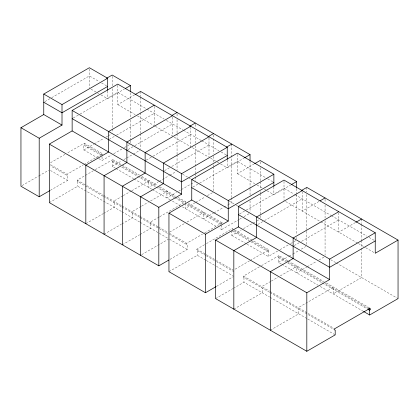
<?xml version="1.0" encoding="UTF-8"?>
<svg xmlns="http://www.w3.org/2000/svg" width="419" height="419" viewBox="0 0 419 419"><rect width="100%" height="100%" fill="white"/><g stroke="black" fill="none" stroke-linecap="round" stroke-linejoin="round"><path stroke-width="0.31" stroke-dasharray="2.1 1.57" d="M98.177 158.251L83.8 149.95L83.8 145.267L84.308 144.393L84.308 143.219L66.846 153.302M115.555 168.281L112.182 166.338L112.182 161.655L112.69 160.776L112.69 159.608L121.672 164.793M277.755 251.007L268.296 256.47L268.296 251.788L268.804 250.908L268.804 249.74L252.521 240.338M281.196 263.918L278.431 262.32L278.431 257.638L278.939 256.758L278.939 255.59L287.785 260.697M44.885 101.602L51.081 98.025M51.642 97.7L89.378 75.912L99.329 81.658M73.267 117.985L79.463 114.413M80.029 114.088L117.76 92.3L146.393 108.83M100.989 94.909L107.62 98.737L124.312 89.106M117.76 85.366L117.76 104.593L134.447 94.956M50.516 162.729L66.286 153.626M22.066 185.596L38.202 176.273M38.758 175.954L48.777 170.172M83.8 149.95L93.819 144.167M94.375 143.843L103.833 138.385M106.059 137.097L107.73 136.133M108.291 135.814L111.072 134.206M109.197 139.38L115.958 135.478M116.519 135.154L154.255 113.371M50.484 164.662L67.071 174.241L83.407 164.808M83.968 164.484L102.555 153.752L102.555 154.925L84.308 144.393M50.327 190.346L67.579 180.385L67.579 175.702L50.437 165.804M98.727 158.571L102.047 160.487L111.506 155.025M113.732 153.736L123.752 147.954M124.307 147.635L127.093 146.027M127.648 145.702L129.874 144.419M128.01 149.593L134.206 146.016M134.766 145.692L172.497 123.904M103.037 196.171L77.211 181.259L77.211 180.091L94.668 170.009M95.233 169.685L112.69 159.608M49.332 202.623L77.719 186.235L102.985 200.821M112.182 166.338L121.646 160.875M123.872 159.592L126.098 158.303M126.653 157.984L132.776 154.449M133.331 154.129L140.009 150.269M146.257 160.126L152.453 156.549M153.014 156.224L190.745 134.441M164.505 170.659L169.569 167.736M171.821 166.432L208.992 144.974M122.715 195.956L113.706 201.162L113.706 202.33M123.28 195.631L131.163 191.08M131.728 190.755L149.185 180.678L149.185 181.846L148.677 182.726L148.677 187.408L158.696 181.621M85.827 223.694L103.079 213.732M103.634 213.412L114.209 207.305L114.209 202.623M159.251 181.301L169.271 175.519M169.826 175.194L175.949 171.664M140.962 206.494L131.954 211.695L131.954 212.868M141.528 206.169L148.284 202.267M150.536 200.963L167.432 191.211L167.432 192.384L166.924 193.259L166.924 197.941L176.383 192.478M104.074 234.226L121.327 224.265M121.882 223.945L132.456 217.838L132.456 213.156M178.609 191.195L180.84 189.907M181.396 189.587L194.196 182.197M192.887 187.047L199.083 183.47M199.643 183.145L237.379 161.362L267.133 178.541M220.604 163.97L227.239 167.799L243.931 158.162M159.21 217.026L150.196 222.232L150.196 223.4M159.77 216.702L185.68 201.743L185.68 202.916M237.379 154.428L237.379 173.655L254.066 164.018M122.322 244.764L139.574 234.802M140.129 234.483L150.704 228.376L150.704 223.694M195.191 202.691L185.172 208.479L185.172 203.796L221.667 224.862L221.667 229.544L218.901 227.952M195.746 202.372L205.205 196.909M207.431 195.626L212.443 192.73M169.569 232.116L184.779 223.337M187.031 222.033L203.922 212.281L203.922 213.449L203.419 214.329L203.419 219.011L213.433 213.229M141.68 254.652L168.396 239.233M213.994 212.904L223.453 207.442M224.008 207.122L227.349 205.195M227.905 204.875L231.801 202.623L231.801 198.072M169.548 233.404L186.691 243.298L202.461 234.195M204.713 232.896L222.17 222.814L222.17 223.987L187.335 203.875M239.516 213.973L245.712 210.396M246.278 210.071L284.009 188.283L294.515 194.348M267.133 190.834L273.869 194.72L290.561 185.088M169.946 259.403L187.199 249.446L187.199 244.764L169.506 234.546M221.667 229.544L238.919 219.587M239.474 219.263L241.7 217.98M243.926 216.691L248.933 213.8M205.813 255.506L196.83 250.321L196.83 249.153L205.839 243.947M206.405 243.622L232.309 228.669L233.991 229.638M168.951 271.685L197.333 255.297L205.755 260.157M231.801 230.717L231.801 235.399L241.265 229.937M243.491 228.648L252.395 223.51M252.95 223.186L256.292 221.258M256.847 220.939L259.073 219.656M257.764 224.505L263.96 220.928M264.52 220.604L302.256 198.821M318.943 201.476L302.256 211.108L302.256 191.886M249.656 260.791L233.32 270.224L216.482 260.498M250.216 260.466L268.804 249.74M216.576 286.329L233.273 276.687M279.981 249.719L288.33 244.9M290.556 243.617L293.342 242.009M293.897 241.684L296.678 240.082M294.258 245.576L299.328 242.648M301.58 241.349L338.746 219.886M269.564 292.315L243.46 277.242L243.46 276.074L260.917 265.997M261.482 265.667L278.939 255.59M215.581 298.606L232.833 288.644M233.393 288.324L243.968 282.217L269.511 296.966M278.431 262.32L288.45 256.538M289.005 256.213L292.347 254.286M292.902 253.966L299.025 250.431M301.251 249.148L305.702 246.576M355.438 222.541L338.746 232.178L338.746 212.957M270.716 281.406L261.707 286.606L261.707 287.78M271.282 281.081L278.038 277.179M280.29 275.88L297.186 266.123L297.186 267.296L296.678 268.17L296.678 272.853L306.698 267.071M233.828 309.143L262.215 292.755L262.215 288.073M307.253 266.751L316.717 261.288M318.943 260L323.95 257.109M270.323 330.209L298.705 313.826L298.705 309.143M101.539 82.936L106.515 85.811M146.954 109.155L164.206 119.116M166.416 120.394L183.003 129.969M183.559 130.288L201.251 140.506M201.806 140.826L218.948 150.72M221.159 151.997L227.239 155.512M267.694 178.866L273.869 182.433M295.065 194.667L330.89 215.35M331.45 215.675L366.819 236.096M369.066 237.39L375.241 240.956M91.033 89.163L97.119 92.672M97.669 92.992L98.774 93.631M117.76 104.593L135.164 114.638M137.411 115.937L154.255 125.663L154.255 106.436M155.36 126.302L172.497 136.196L172.497 116.974M174.157 137.154L190.745 146.729L190.745 127.507M192.405 147.687L208.442 156.947M210.652 158.225L216.733 161.734M217.288 162.053L220.054 163.651M237.379 173.655L254.783 183.7M257.025 184.999L262.079 187.916M264.326 189.21L266.573 190.509M285.669 201.534L320.221 221.483M320.781 221.808L357.836 243.198M358.397 243.523L365.138 247.414M365.698 247.739L375.241 253.249M182.59 174.21L188.121 177.405M188.67 177.724L191.436 179.322M229.036 201.026L235.672 204.86M236.227 205.179L237.882 206.138M330.675 259.707L335.729 262.624M336.289 262.949L398.05 298.606M84.308 143.219L102.555 153.752M122.233 165.117L139.642 175.168M141.884 176.462L157.476 185.465M159.691 186.743L175.723 195.998M177.939 197.276L185.68 201.743M188.44 203.341L222.17 222.814M234.556 229.963L251.96 240.014M288.34 261.016L324.133 281.683M326.38 282.982L370.171 308.264M112.69 160.776L120.552 165.316M122.798 166.61L138.516 175.687M140.763 176.986L156.371 185.999M158.586 187.272L175.173 196.851M175.723 197.171L185.125 202.597M233.991 230.811L249.714 239.888M251.96 241.182L268.804 250.908M278.939 256.758L286.68 261.231M287.235 261.55L323.012 282.207M325.259 283.501L367.929 308.138M83.8 145.267L102.047 155.805L102.047 160.487M112.182 161.655L118.923 165.547M121.73 167.165L155.868 186.874M156.418 187.193L174.11 197.412M174.665 197.731L184.067 203.157M232.362 231.042L250.332 241.412M250.892 241.737L268.296 251.788M278.431 257.638L285.622 261.786M287.832 263.064L321.944 282.757M322.504 283.082L367.421 309.013M116.115 168.606L133.52 178.656M134.08 178.981L151.997 189.32M152.547 189.639L170.24 199.858M172.455 201.136L180.196 205.603M182.406 206.881L216.686 226.674M231.801 235.399L246.398 243.827M246.959 244.151L268.296 256.47M281.751 264.237L318.016 285.171M320.257 286.47L362.927 311.102M77.211 180.091L103.037 195.003M103.598 195.327L121.447 205.629M121.997 205.949L139.695 216.162M140.245 216.482L157.937 226.7M158.492 227.019L167.893 232.445M196.83 249.153L205.813 254.338M206.373 254.663L215.916 260.173M243.46 276.074L269.564 291.147M270.129 291.472L334.692 328.747M103.545 196.464L121.447 206.803M121.95 207.091L139.695 217.335M140.197 217.629L168.396 233.907M206.321 255.8L215.916 261.341M216.424 261.634L233.828 271.685M270.072 292.609L335.2 330.209M50.437 170.486L67.579 180.385M103.545 201.146L121.4 211.454M121.95 211.773L139.647 221.991M140.197 222.311L168.396 238.589M169.506 239.228L187.199 249.446M206.321 260.482L215.864 265.992M216.424 266.316L233.268 276.042M270.072 297.291L307.127 318.686M307.687 319.011L335.2 334.891M361.555 219.011L361.555 223.563M361.555 224.212L361.555 239.82M361.555 240.469L361.555 247.624M361.555 248.273L361.555 277.535L333.173 293.923L333.173 289.241L333.681 288.366L333.681 287.193L298.197 307.677L298.197 308.85M325.065 199.24L325.065 202.492M325.065 205.095L325.065 218.1M325.065 220.703L325.065 255.166M306.818 187.408L306.818 191.96M306.818 194.557L306.818 245.283M296.678 188.707L296.678 193.908M296.678 194.557L296.678 234.876M296.678 237.479L296.678 238.778M284.009 181.348L284.009 200.575M273.869 186.958L273.869 194.72M260.183 161.786L260.183 165.039M260.183 167.637L260.183 181.296M260.183 181.946L260.183 189.1M260.183 191.698L260.183 192.997M260.183 193.651L260.183 217.712M250.049 161.137L250.049 188.445M250.049 189.1L250.049 196.899M250.049 200.801L250.049 211.857M243.968 277.535L243.968 282.217M232.309 228.669L232.309 229.837M231.801 144.099L231.801 197.422M227.239 160.037L227.239 167.799M213.554 134.86L213.554 138.113M213.554 138.762L213.554 153.721M213.554 156.324L213.554 162.174M213.554 164.777L213.554 166.076M213.554 166.725L213.554 190.786M208.992 138.04L208.992 157.266M197.333 250.614L197.333 255.297M195.306 124.328L195.306 127.58M195.306 130.183L195.306 143.188M195.306 145.786L195.306 173.099M195.306 173.749L195.306 176.352M195.306 177.001L195.306 180.903M186.691 243.298L186.691 244.471M177.059 113.795L177.059 117.042M177.059 119.645L177.059 133.305M177.059 133.954L177.059 154.113M177.059 154.763L177.059 170.371M140.569 91.426L140.569 96.627M140.569 97.276L140.569 112.234M140.569 112.884L140.569 133.043M140.569 133.692L140.569 148.651M130.429 92.725L130.429 117.435M130.429 120.038L130.429 140.197M130.429 140.847L130.429 142.795M112.182 76.337L112.182 86.089M112.182 88.692L112.182 128.361M112.182 129.01L112.182 132.263M107.62 90.975L107.62 98.737M89.378 68.983L89.378 88.205M77.719 181.553L77.719 186.235M67.071 174.241L67.071 175.409"/><path stroke-width="0.63" d="M363.488 311.427L369.668 314.994L369.668 310.311L370.171 309.432L370.171 308.264L334.692 328.747L334.692 329.915L335.2 330.209L335.2 334.891L306.818 351.279L215.581 298.606L215.581 240.082L238.39 226.909L329.622 279.583L329.622 259.099L238.39 206.426L238.39 226.909M49.772 190.666L39.197 196.773L20.95 186.235L20.95 127.711L43.759 114.539L43.759 94.055L89.378 67.721L107.62 78.253L107.62 90.331M106.62 78.248L112.182 75.038L130.429 85.57L130.429 91.426M43.759 94.055L62.007 104.593L107.62 78.253M107.62 86.45L62.007 112.784L43.759 102.252M72.141 110.443L181.621 173.655L181.621 194.138L72.141 130.927L72.141 110.443L117.76 84.109L227.239 147.315L227.239 159.393M20.95 127.711L39.197 138.244L62.007 125.077L62.007 104.593M125.422 88.461L130.429 85.57M168.831 260.047L158.817 265.829L49.332 202.623L49.332 144.099L72.141 130.927M135.007 94.636L140.569 91.426L250.049 154.632L250.049 160.482M154.255 105.174L108.636 131.514L108.636 151.997L85.827 165.165L85.827 223.694M172.057 115.382L177.059 112.491M172.497 115.712L126.884 142.046L126.884 162.53L104.074 175.702L104.074 234.226M189.744 126.239L195.306 123.029M190.745 126.245L145.131 152.584L145.131 173.068L122.322 186.235L122.322 244.764M207.992 136.772L213.554 133.561M208.992 136.783L163.379 163.117L163.379 183.601L140.569 196.773L140.569 255.297M226.239 147.31L231.801 144.099M181.621 173.655L227.239 147.315M227.239 155.512L181.621 181.846L72.141 118.64M273.869 174.236L228.255 200.575L228.255 221.059L191.761 199.989L191.761 179.505L237.379 153.171L273.869 174.236L273.869 186.314M49.332 144.099L158.817 207.305L181.621 194.138M244.487 157.843L250.049 154.632M216.021 286.648L205.446 292.755L168.951 271.685L168.951 213.156L191.761 199.989M254.621 163.698L260.183 160.482L296.678 181.553L296.678 188.058M273.869 182.433L228.255 208.767L191.761 187.696M238.39 206.426L284.009 180.091L375.241 232.765L375.241 253.249L398.05 240.082L398.05 298.606L369.668 314.994M168.951 213.156L205.446 234.226L228.255 221.059M291.671 184.444L296.678 181.553M301.811 190.299L306.818 187.408L398.05 240.082M302.256 190.624L256.638 216.963L256.638 237.447L233.828 250.614L233.828 309.143M320.058 200.832L325.065 197.941M338.746 211.695L293.132 238.029L293.132 258.518L270.323 271.685L270.323 330.209M355.993 222.222L361.555 219.011M329.622 259.099L375.241 232.765M375.241 240.956L329.622 267.296L238.39 214.622M215.581 240.082L306.818 292.755L329.622 279.583M191.761 179.505L228.255 200.575M43.759 114.539L62.007 125.077M368.49 308.463L370.171 309.432M367.982 309.337L369.668 310.311M306.818 292.755L306.818 351.279M205.446 234.226L205.446 292.755M158.817 207.305L158.817 265.829M39.197 138.244L39.197 196.773"/></g></svg>
